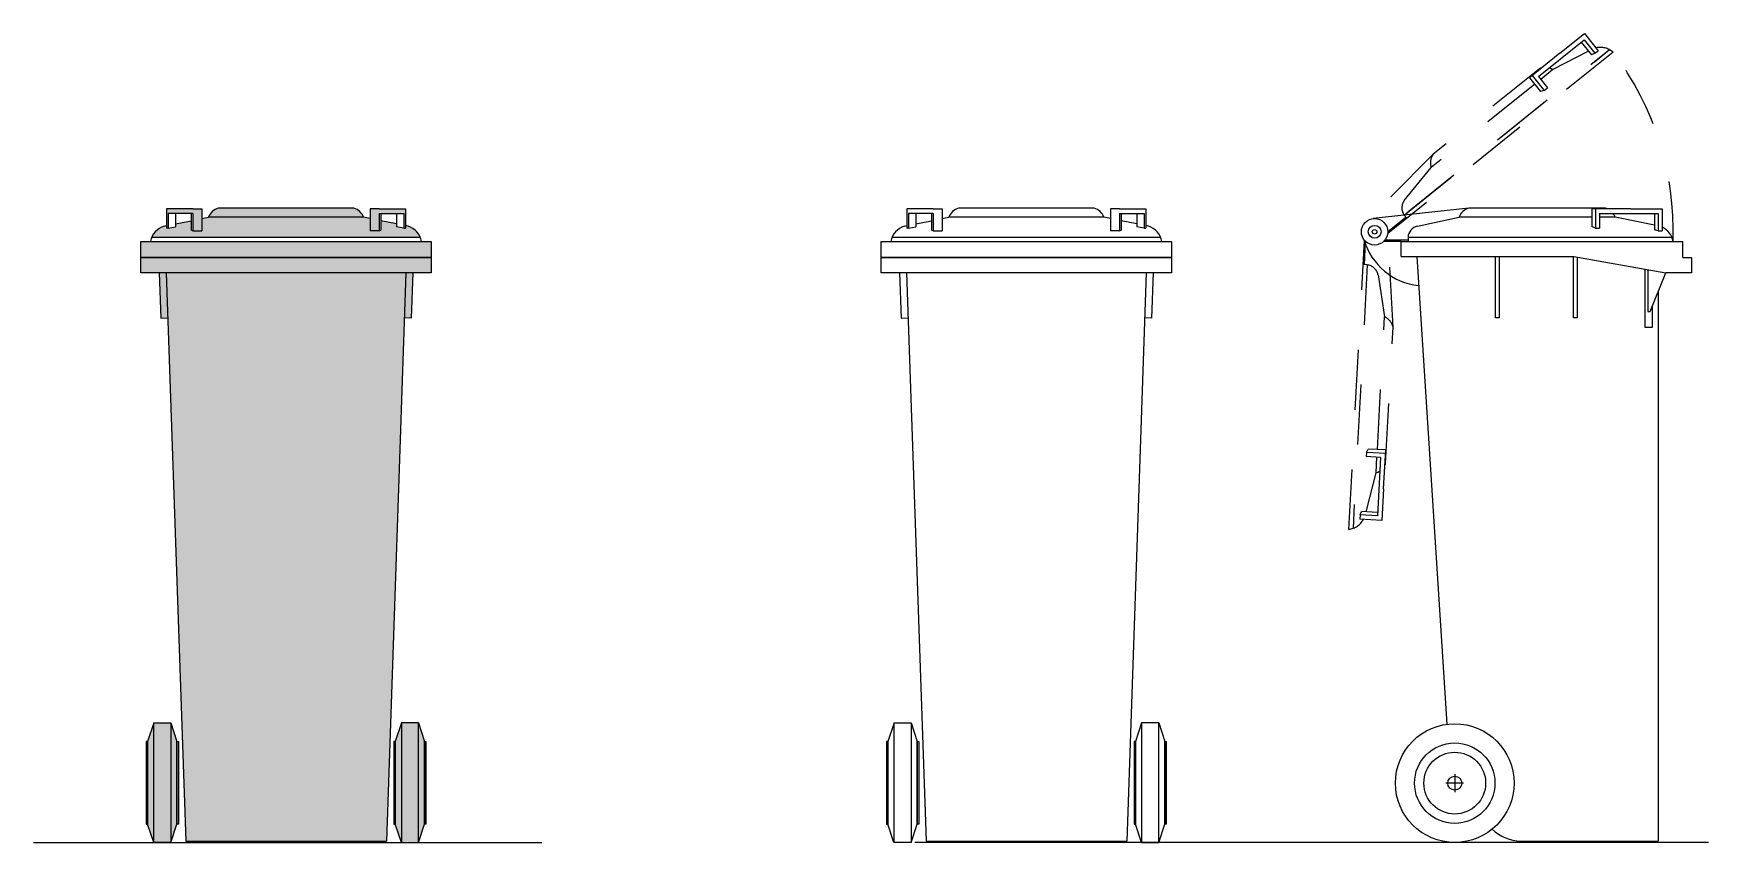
# Model space of a CAD drawing. Header units: millimetres. Extents: x 3637.28 to 3643.34, y 12895.85 to 12899.09.
# Drawn here: x 3637.278 to 3640.072, y 12895.859 to 12897.208 of the extents above; entities that cross this region are included whole.
import ezdxf

# ---------------------------------------------------------------- set-up
doc = ezdxf.new("R2010")
doc.units = ezdxf.units.MM
doc.linetypes.add('TRATTEGGIATA2', pattern=[9.525, 6.35, -3.175])
for name, color, linetype in [('2', 7, 'Continuous'), ('3', 253, 'Continuous'), ('sec1', 1, 'TRATTEGGIATA2')]:
    doc.layers.add(name, color=color, linetype=linetype)

# ---------------------------------------------------------------- blocks, each defined once
blk = doc.blocks.new('4')
at = {"layer": '2'}
for p, q in [((-2278.4943, 2504.5913), (-2278.4943, 2504.5594)), ((-2278.4506, 2504.5913), (-2278.4943, 2504.5913)), ((-2278.4943, 2504.5913), (-2278.4943, 2504.5605)), ((-2278.4506, 2504.5913), (-2278.4355, 2504.5913)), ((-2278.4355, 2504.5913), (-2278.4355, 2504.5545)), ((-2278.182, 2504.5925), (-2278.4081, 2504.5925)), ((-2278.1545, 2504.5913), (-2278.1545, 2504.5545)), ((-2278.1395, 2504.5913), (-2278.1545, 2504.5913)), ((-2278.1395, 2504.5913), (-2278.0957, 2504.5913)), ((-2278.0957, 2504.5913), (-2278.0957, 2504.5594)), ((-2278.0957, 2504.5913), (-2278.0957, 2504.5605)), ((-2278.4985, 2504.5626), (-2278.4943, 2504.5634)), ((-2278.4916, 2504.5594), (-2278.4943, 2504.5594)), ((-2278.4506, 2504.5834), (-2278.4916, 2504.5834)), ((-2278.4916, 2504.5834), (-2278.4916, 2504.5594)), ((-2278.4916, 2504.5594), (-2278.4793, 2504.5616)), ((-2278.4793, 2504.5834), (-2278.4793, 2504.5616)), ((-2278.4793, 2504.5664), (-2278.4533, 2504.5716)), ((-2278.4533, 2504.5834), (-2278.4533, 2504.5558)), ((-2278.4506, 2504.5834), (-2278.4506, 2504.5545)), ((-2278.4355, 2504.5752), (-2278.4242, 2504.5775)), ((-2278.1658, 2504.5775), (-2278.4242, 2504.5775)), ((-2278.1545, 2504.5752), (-2278.1658, 2504.5775)), ((-2278.1395, 2504.5834), (-2278.1395, 2504.5545)), ((-2278.1395, 2504.5834), (-2278.0985, 2504.5834)), ((-2278.1367, 2504.5834), (-2278.1367, 2504.5558)), ((-2278.1108, 2504.5664), (-2278.1367, 2504.5716)), ((-2278.1108, 2504.5834), (-2278.1108, 2504.5616)), ((-2278.0985, 2504.5594), (-2278.1108, 2504.5616)), ((-2278.0985, 2504.5834), (-2278.0985, 2504.5594)), ((-2278.0985, 2504.5594), (-2278.0957, 2504.5594)), ((-2278.0915, 2504.5626), (-2278.0957, 2504.5634)), ((-2278.519, 2504.544), (-2278.071, 2504.544)), ((-2278.4506, 2504.5545), (-2278.4533, 2504.5558)), ((-2278.4506, 2504.5545), (-2278.4355, 2504.5545)), ((-2278.1395, 2504.5545), (-2278.1545, 2504.5545)), ((-2278.1395, 2504.5545), (-2278.1367, 2504.5558)), ((-2278.5065, 2504.4849), (-2278.5039, 2504.4091)), ((-2278.4949, 2504.4849), (-2278.4624, 2503.5367)), ((-2278.0951, 2504.4849), (-2278.1276, 2503.5367)), ((-2278.0836, 2504.4849), (-2278.0862, 2504.4091)), ((-2278.5039, 2504.4091), (-2278.4924, 2504.4095)), ((-2278.0862, 2504.4091), (-2278.0977, 2504.4095)), ((-2278.5157, 2503.734), (-2278.5258, 2503.7032)), ((-2278.4873, 2503.734), (-2278.4772, 2503.7032)), ((-2278.1028, 2503.734), (-2278.1129, 2503.7032)), ((-2278.0743, 2503.734), (-2278.0642, 2503.7032)), ((-2278.5258, 2503.7032), (-2278.5258, 2503.5652)), ((-2278.4772, 2503.7032), (-2278.4772, 2503.5652)), ((-2278.1129, 2503.7032), (-2278.1129, 2503.5652)), ((-2278.0642, 2503.7032), (-2278.0642, 2503.5652))]:
    blk.add_line(p, q, dxfattribs=at)
for points in [[(-2278.5373, 2504.5371), (-2278.0527, 2504.5371), (-2278.0527, 2504.5101), (-2278.5373, 2504.5101)], [(-2278.5373, 2504.5101), (-2278.0527, 2504.5101), (-2278.0527, 2504.4849), (-2278.5373, 2504.4849)], [(-2278.5157, 2503.734), (-2278.4873, 2503.734), (-2278.4873, 2503.5345), (-2278.5157, 2503.5345)], [(-2278.0743, 2503.734), (-2278.1028, 2503.734), (-2278.1028, 2503.5345), (-2278.0743, 2503.5345)], [(-2278.5258, 2503.7032), (-2278.5284, 2503.7032), (-2278.5284, 2503.5652), (-2278.5258, 2503.5652)], [(-2278.4772, 2503.7032), (-2278.4746, 2503.7032), (-2278.4746, 2503.5652), (-2278.4772, 2503.5652)], [(-2278.1129, 2503.7032), (-2278.1154, 2503.7032), (-2278.1154, 2503.5652), (-2278.1129, 2503.5652)], [(-2278.0642, 2503.7032), (-2278.0617, 2503.7032), (-2278.0617, 2503.5652), (-2278.0642, 2503.5652)]]:
    blk.add_lwpolyline(points, close=True, dxfattribs=at)
for centre, radius, start, end in [((-2278.4022, 2504.5699), 0.0233, 104.5872, 161.1051), ((-2278.1878, 2504.5699), 0.0233, 18.8949, 75.4128), ((-2278.4883, 2504.5307), 0.0335, 107.8287, 168.9198), ((-2278.1018, 2504.5307), 0.0335, 11.0802, 72.1713)]:
    blk.add_arc(centre, radius, start, end, dxfattribs=at)
blk = doc.blocks.new('5')
at = {"layer": '2'}
for p, q in [((-2277.5571, 2504.5925), (-2277.7167, 2504.5751)), ((-2277.3293, 2504.5925), (-2277.5571, 2504.5925)), ((-2277.2868, 2504.5913), (-2277.3519, 2504.5913)), ((-2277.3519, 2504.5913), (-2277.3519, 2504.562)), ((-2277.346, 2504.5913), (-2277.346, 2504.5594)), ((-2277.2868, 2504.5913), (-2277.2343, 2504.5913)), ((-2277.2343, 2504.5913), (-2277.2343, 2504.5545)), ((-2277.2343, 2504.5913), (-2277.2343, 2504.5545)), ((-2277.2343, 2504.5913), (-2277.2343, 2504.5545)), ((-2277.6429, 2504.5627), (-2277.5732, 2504.5775)), ((-2277.3519, 2504.5775), (-2277.5732, 2504.5775)), ((-2277.346, 2504.5594), (-2277.3519, 2504.562)), ((-2277.346, 2504.5594), (-2277.339, 2504.5594)), ((-2277.339, 2504.5834), (-2277.2413, 2504.5834)), ((-2277.339, 2504.5834), (-2277.339, 2504.5594)), ((-2277.3132, 2504.5775), (-2277.339, 2504.5775)), ((-2277.2472, 2504.5642), (-2277.3132, 2504.5775)), ((-2277.2472, 2504.5834), (-2277.2472, 2504.5564)), ((-2277.2413, 2504.5545), (-2277.2472, 2504.5564)), ((-2277.2413, 2504.5834), (-2277.2413, 2504.5545)), ((-2277.67, 2504.5371), (-2277.6989, 2504.5371)), ((-2277.6584, 2504.539), (-2277.6972, 2504.539)), ((-2277.67, 2504.5371), (-2277.2001, 2504.5371)), ((-2277.67, 2504.5116), (-2277.67, 2504.5371)), ((-2277.6584, 2504.544), (-2277.2184, 2504.544)), ((-2277.6584, 2504.544), (-2277.6584, 2504.5371)), ((-2277.6518, 2504.544), (-2277.2184, 2504.544)), ((-2277.2413, 2504.5545), (-2277.2343, 2504.5545)), ((-2277.2001, 2504.5101), (-2277.2001, 2504.5371)), ((-2277.67, 2504.5116), (-2277.3819, 2504.5116)), ((-2277.6438, 2504.5116), (-2277.5938, 2503.7317)), ((-2277.3819, 2504.5116), (-2277.2282, 2504.4849)), ((-2277.2001, 2504.5101), (-2277.1855, 2504.5101)), ((-2277.1855, 2504.5101), (-2277.1855, 2504.4849)), ((-2277.2584, 2504.4901), (-2277.2584, 2504.4204)), ((-2277.2547, 2504.4204), (-2277.2282, 2504.4849)), ((-2277.1855, 2504.4849), (-2277.2282, 2504.4849)), ((-2277.2415, 2504.4527), (-2277.2415, 2503.5367)), ((-2277.2584, 2504.4204), (-2277.2547, 2504.4204)), ((-2277.5805, 2503.6483), (-2277.5805, 2503.6187)), ((-2277.5657, 2503.6335), (-2277.5953, 2503.6335))]:
    blk.add_line(p, q, dxfattribs=at)
blk.add_lwpolyline([(-2277.5126, 2504.5116), (-2277.5066, 2504.5116), (-2277.5066, 2504.4097), (-2277.5126, 2504.4097)], close=True, dxfattribs=at)
for points in [[(-2277.3762, 2504.5106), (-2277.3762, 2504.4097), (-2277.3822, 2504.4097), (-2277.3822, 2504.5116), (-2277.3819, 2504.5116)], [(-2277.2512, 2504.429), (-2277.2512, 2504.3933), (-2277.2631, 2504.3933), (-2277.2631, 2504.4909)]]:
    blk.add_lwpolyline(points, dxfattribs=at)
for centre, radius in [((-2277.7142, 2504.5531), 0.0221), ((-2277.7142, 2504.5531), 0.0107), ((-2277.7142, 2504.5531), 0.00377), ((-2277.5805, 2503.6335), 0.099), ((-2277.5805, 2503.6335), 0.0671), ((-2277.5805, 2503.6335), 0.0515), ((-2277.5805, 2503.6335), 0.0117)]:
    blk.add_circle(centre, radius, dxfattribs=at)
for centre, radius, start, end in [((-2277.5512, 2504.5699), 0.0233, 104.5872, 161.1051), ((-2277.3352, 2504.5699), 0.0233, 66.7941, 75.4128), ((-2277.6375, 2504.5424), 0.021, 104.8569, 175.7038), ((-2277.3352, 2504.5699), 0.0233, 18.8949, 35.371), ((-2277.2491, 2504.5307), 0.0335, 11.0802, 63.7145), ((-2277.6291, 2504.5697), 0.1071, 196.3055, 263.7606), ((-2277.4685, 2503.609), 0.0723, 226.5515, 268.7304)]:
    blk.add_arc(centre, radius, start, end, dxfattribs=at)
at = {"layer": 'sec1', "ltscale": 0.002}
for p, q in [((-2277.441, 2504.812), (-2277.3648, 2504.8733)), ((-2277.4053, 2504.8509), (-2277.3643, 2504.8838)), ((-2277.3694, 2504.8696), (-2277.3525, 2504.8485)), ((-2277.3648, 2504.8733), (-2277.3467, 2504.8508)), ((-2277.3643, 2504.8838), (-2277.3413, 2504.8551)), ((-2277.3643, 2504.8838), (-2277.3413, 2504.8551)), ((-2277.3643, 2504.8838), (-2277.3413, 2504.8551)), ((-2277.3163, 2504.8529), (-2277.6923, 2504.5502)), ((-2277.665, 2504.581), (-2277.3223, 2504.8569)), ((-2277.6598, 2504.5852), (-2277.3223, 2504.8569)), ((-2277.4053, 2504.8509), (-2277.4559, 2504.8101)), ((-2277.3574, 2504.8546), (-2277.4171, 2504.8236)), ((-2277.3467, 2504.8508), (-2277.3525, 2504.8485)), ((-2277.3467, 2504.8508), (-2277.3413, 2504.8551)), ((-2277.4391, 2504.8251), (-2277.6165, 2504.6823)), ((-2277.4559, 2504.8101), (-2277.4375, 2504.7872)), ((-2277.4513, 2504.8138), (-2277.4313, 2504.7889)), ((-2277.441, 2504.812), (-2277.4259, 2504.7932)), ((-2277.4171, 2504.8236), (-2277.4372, 2504.8073)), ((-2277.4472, 2504.7993), (-2277.6197, 2504.6605)), ((-2277.4313, 2504.7889), (-2277.4375, 2504.7872)), ((-2277.4313, 2504.7889), (-2277.4259, 2504.7932)), ((-2277.6165, 2504.6823), (-2277.7299, 2504.5687)), ((-2277.6647, 2504.6053), (-2277.6197, 2504.6605)), ((-2277.6619, 2504.5771), (-2277.6921, 2504.5528)), ((-2277.665, 2504.581), (-2277.6607, 2504.5756)), ((-2277.7572, 2504.0567), (-2277.731, 2504.5387)), ((-2277.7313, 2504.4982), (-2277.7292, 2504.5368)), ((-2277.6834, 2504.3941), (-2277.6921, 2504.5544)), ((-2277.7264, 2504.4979), (-2277.7502, 2504.0585)), ((-2277.7264, 2504.4979), (-2277.7332, 2504.4983)), ((-2277.7085, 2504.4813), (-2277.6975, 2504.411)), ((-2277.7095, 2504.19), (-2277.6975, 2504.411)), ((-2277.6958, 2504.1666), (-2277.6834, 2504.3941)), ((-2277.7279, 2504.1851), (-2277.7283, 2504.1781)), ((-2277.7043, 2504.1768), (-2277.7283, 2504.1781)), ((-2277.7279, 2504.1851), (-2277.725, 2504.1908)), ((-2277.696, 2504.1833), (-2277.7279, 2504.1851)), ((-2277.6957, 2504.1892), (-2277.725, 2504.1908)), ((-2277.7116, 2504.1513), (-2277.7102, 2504.1771)), ((-2277.7043, 2504.1768), (-2277.7096, 2504.0792)), ((-2277.6992, 2504.1243), (-2277.6957, 2504.1892)), ((-2277.7284, 2504.0861), (-2277.7116, 2504.1513)), ((-2277.6992, 2504.1243), (-2277.702, 2504.0718)), ((-2277.7384, 2504.0808), (-2277.7362, 2504.0865)), ((-2277.7092, 2504.0851), (-2277.7362, 2504.0865)), ((-2277.7384, 2504.0808), (-2277.7388, 2504.0738)), ((-2277.702, 2504.0718), (-2277.7388, 2504.0738)), ((-2277.702, 2504.0718), (-2277.7388, 2504.0738)), ((-2277.702, 2504.0718), (-2277.7388, 2504.0738)), ((-2277.7096, 2504.0792), (-2277.7384, 2504.0808))]:
    blk.add_line(p, q, dxfattribs=at)
for centre, radius, start, end in [((-2277.3379, 2504.8272), 0.0335, 49.9118, 102.5461), ((-2277.7142, 2504.5531), 0.4982, 358.1596, 36.9912), ((-2277.4295, 2504.8039), 0.0233, 105.6257, 114.2444), ((-2277.4295, 2504.8039), 0.0233, 57.7265, 74.2026), ((-2277.5978, 2504.6684), 0.0233, 143.4188, 199.9367), ((-2277.6477, 2504.5929), 0.021, 143.6885, 214.5354), ((-2277.7291, 2504.4771), 0.021, 11.755, 82.6019), ((-2277.7062, 2504.3894), 0.0233, 11.4853, 68.0032), ((-2277.7179, 2504.1737), 0.0233, 333.6922, 342.3109), ((-2277.7179, 2504.1737), 0.0233, 285.793, 302.2691), ((-2277.7618, 2504.0899), 0.0335, 277.9783, 330.6126)]:
    blk.add_arc(centre, radius, start, end, dxfattribs=at)
blk = doc.blocks.new('6')
at = {"layer": '3', "true_color": 0x306222}
h = blk.add_hatch(color=89, dxfattribs=at)
h.dxf.hatch_style = 1
h.paths.add_polyline_path([(-2276.1329, 2504.5101), (-2276.6175, 2504.5101), (-2276.6175, 2504.4849), (-2276.1329, 2504.4849)])
h.paths.add_polyline_path([(-2276.1329, 2504.5371), (-2276.6175, 2504.5371), (-2276.6175, 2504.5101), (-2276.1329, 2504.5101)])
h.paths.add_polyline_path([(-2276.1717, 2504.5626), (-2276.1759, 2504.5634), (-2276.1759, 2504.5605), (-2276.1759, 2504.5594), (-2276.1786, 2504.5594), (-2276.1909, 2504.5616), (-2276.1909, 2504.5664), (-2276.2169, 2504.5716), (-2276.2169, 2504.5558), (-2276.2196, 2504.5545), (-2276.2347, 2504.5545), (-2276.2347, 2504.5752), (-2276.246, 2504.5775), (-2276.5044, 2504.5775), (-2276.5157, 2504.5752), (-2276.5157, 2504.5545), (-2276.5307, 2504.5545), (-2276.5335, 2504.5558), (-2276.5335, 2504.5716), (-2276.5594, 2504.5664), (-2276.5594, 2504.5616), (-2276.5717, 2504.5594), (-2276.5745, 2504.5594), (-2276.5745, 2504.5634), (-2276.5787, 2504.5626, 0.215982), (-2276.5992, 2504.544), (-2276.1512, 2504.544, 0.215982)])
h.paths.add_polyline_path([(-2276.2621, 2504.5925), (-2276.4882, 2504.5925, 0.251729), (-2276.5044, 2504.5775), (-2276.246, 2504.5775, 0.251729)])
h.paths.add_polyline_path([(-2276.1637, 2504.4849), (-2276.1753, 2504.4849), (-2276.1778, 2504.4095), (-2276.1663, 2504.4091)])
h.paths.add_polyline_path([(-2276.5751, 2504.4849), (-2276.5866, 2504.4849), (-2276.584, 2504.4091), (-2276.5725, 2504.4095)])
h.paths.add_polyline_path([(-2276.5157, 2504.5913), (-2276.5307, 2504.5913), (-2276.5745, 2504.5913), (-2276.5745, 2504.5605), (-2276.5745, 2504.5594), (-2276.5717, 2504.5594), (-2276.5717, 2504.5834), (-2276.5307, 2504.5834), (-2276.5307, 2504.5545), (-2276.5157, 2504.5545), (-2276.5157, 2504.5752)])
h.paths.add_polyline_path([(-2276.1759, 2504.5913), (-2276.2196, 2504.5913), (-2276.2347, 2504.5913), (-2276.2347, 2504.5545), (-2276.2196, 2504.5545), (-2276.2196, 2504.5834), (-2276.1786, 2504.5834), (-2276.1786, 2504.5594), (-2276.1759, 2504.5594), (-2276.1759, 2504.5605), (-2276.1759, 2504.5634)])
h = blk.add_hatch(color=89, dxfattribs=at)
h.dxf.hatch_style = 1
h.paths.add_polyline_path([(-2276.1753, 2504.4849), (-2276.5751, 2504.4849), (-2276.5426, 2503.5367), (-2276.2078, 2503.5367)])
at = {"layer": '3', "true_color": 0x636363}
h = blk.add_hatch(color=251, dxfattribs=at)
h.dxf.hatch_style = 1
h.paths.add_polyline_path([(-2276.5959, 2503.734), (-2276.606, 2503.7032), (-2276.606, 2503.5652), (-2276.5959, 2503.5345)])
h.paths.add_polyline_path([(-2276.5573, 2503.7032), (-2276.5674, 2503.734), (-2276.5674, 2503.5345), (-2276.5573, 2503.5652)])
at = {"layer": '3', "true_color": 0x474747}
h = blk.add_hatch(color=49, dxfattribs=at)
h.dxf.hatch_style = 1
h.paths.add_polyline_path([(-2276.5674, 2503.734), (-2276.5959, 2503.734), (-2276.5959, 2503.5345), (-2276.5674, 2503.5345)])
at = {"layer": '3', "true_color": 0x636363}
h = blk.add_hatch(color=251, dxfattribs=at)
h.dxf.hatch_style = 1
h.paths.add_polyline_path([(-2276.1829, 2503.734), (-2276.193, 2503.7032), (-2276.193, 2503.5652), (-2276.1829, 2503.5345)])
h.paths.add_polyline_path([(-2276.1444, 2503.7032), (-2276.1545, 2503.734), (-2276.1545, 2503.5345), (-2276.1444, 2503.5652)])
at = {"layer": '3', "true_color": 0x474747}
h = blk.add_hatch(color=49, dxfattribs=at)
h.dxf.hatch_style = 1
h.paths.add_polyline_path([(-2276.1545, 2503.734), (-2276.1829, 2503.734), (-2276.1829, 2503.5345), (-2276.1545, 2503.5345)])
at = {"layer": '2'}
for p, q in [((-2276.5745, 2504.5913), (-2276.5745, 2504.5594)), ((-2276.5307, 2504.5913), (-2276.5745, 2504.5913)), ((-2276.5745, 2504.5913), (-2276.5745, 2504.5605)), ((-2276.5307, 2504.5913), (-2276.5157, 2504.5913)), ((-2276.5157, 2504.5913), (-2276.5157, 2504.5545)), ((-2276.2621, 2504.5925), (-2276.4882, 2504.5925)), ((-2276.2347, 2504.5913), (-2276.2347, 2504.5545)), ((-2276.2196, 2504.5913), (-2276.2347, 2504.5913)), ((-2276.2196, 2504.5913), (-2276.1759, 2504.5913)), ((-2276.1759, 2504.5913), (-2276.1759, 2504.5594)), ((-2276.1759, 2504.5913), (-2276.1759, 2504.5605)), ((-2276.5787, 2504.5626), (-2276.5745, 2504.5634)), ((-2276.5717, 2504.5594), (-2276.5745, 2504.5594)), ((-2276.5307, 2504.5834), (-2276.5717, 2504.5834)), ((-2276.5717, 2504.5834), (-2276.5717, 2504.5594)), ((-2276.5717, 2504.5594), (-2276.5594, 2504.5616)), ((-2276.5594, 2504.5834), (-2276.5594, 2504.5616)), ((-2276.5594, 2504.5664), (-2276.5335, 2504.5716)), ((-2276.5335, 2504.5834), (-2276.5335, 2504.5558)), ((-2276.5307, 2504.5834), (-2276.5307, 2504.5545)), ((-2276.5157, 2504.5752), (-2276.5044, 2504.5775)), ((-2276.246, 2504.5775), (-2276.5044, 2504.5775)), ((-2276.2347, 2504.5752), (-2276.246, 2504.5775)), ((-2276.2196, 2504.5834), (-2276.2196, 2504.5545)), ((-2276.2196, 2504.5834), (-2276.1786, 2504.5834)), ((-2276.2169, 2504.5834), (-2276.2169, 2504.5558)), ((-2276.1909, 2504.5664), (-2276.2169, 2504.5716)), ((-2276.1909, 2504.5834), (-2276.1909, 2504.5616)), ((-2276.1786, 2504.5594), (-2276.1909, 2504.5616)), ((-2276.1786, 2504.5834), (-2276.1786, 2504.5594)), ((-2276.1786, 2504.5594), (-2276.1759, 2504.5594)), ((-2276.1717, 2504.5626), (-2276.1759, 2504.5634)), ((-2276.5992, 2504.544), (-2276.1512, 2504.544)), ((-2276.5307, 2504.5545), (-2276.5335, 2504.5558)), ((-2276.5307, 2504.5545), (-2276.5157, 2504.5545)), ((-2276.2196, 2504.5545), (-2276.2347, 2504.5545)), ((-2276.2196, 2504.5545), (-2276.2169, 2504.5558)), ((-2276.5866, 2504.4849), (-2276.584, 2504.4091)), ((-2276.5751, 2504.4849), (-2276.5426, 2503.5367)), ((-2276.1753, 2504.4849), (-2276.2078, 2503.5367)), ((-2276.1637, 2504.4849), (-2276.1663, 2504.4091)), ((-2276.584, 2504.4091), (-2276.5725, 2504.4095)), ((-2276.1663, 2504.4091), (-2276.1778, 2504.4095)), ((-2276.5959, 2503.734), (-2276.606, 2503.7032)), ((-2276.5674, 2503.734), (-2276.5573, 2503.7032)), ((-2276.1829, 2503.734), (-2276.193, 2503.7032)), ((-2276.1545, 2503.734), (-2276.1444, 2503.7032)), ((-2276.606, 2503.7032), (-2276.606, 2503.5652)), ((-2276.5573, 2503.7032), (-2276.5573, 2503.5652)), ((-2276.193, 2503.7032), (-2276.193, 2503.5652)), ((-2276.1444, 2503.7032), (-2276.1444, 2503.5652)), ((-2276.5959, 2503.5345), (-2276.606, 2503.5652)), ((-2276.5674, 2503.5345), (-2276.5573, 2503.5652)), ((-2276.1829, 2503.5345), (-2276.193, 2503.5652)), ((-2276.1545, 2503.5345), (-2276.1444, 2503.5652)), ((-2276.5426, 2503.5367), (-2276.2078, 2503.5367))]:
    blk.add_line(p, q, dxfattribs=at)
for points in [[(-2276.6175, 2504.5371), (-2276.1329, 2504.5371), (-2276.1329, 2504.5101), (-2276.6175, 2504.5101)], [(-2276.6175, 2504.5101), (-2276.1329, 2504.5101), (-2276.1329, 2504.4849), (-2276.6175, 2504.4849)], [(-2276.5959, 2503.734), (-2276.5674, 2503.734), (-2276.5674, 2503.5345), (-2276.5959, 2503.5345)], [(-2276.1545, 2503.734), (-2276.1829, 2503.734), (-2276.1829, 2503.5345), (-2276.1545, 2503.5345)], [(-2276.606, 2503.7032), (-2276.6085, 2503.7032), (-2276.6085, 2503.5652), (-2276.606, 2503.5652)], [(-2276.5573, 2503.7032), (-2276.5548, 2503.7032), (-2276.5548, 2503.5652), (-2276.5573, 2503.5652)], [(-2276.193, 2503.7032), (-2276.1956, 2503.7032), (-2276.1956, 2503.5652), (-2276.193, 2503.5652)], [(-2276.1444, 2503.7032), (-2276.1418, 2503.7032), (-2276.1418, 2503.5652), (-2276.1444, 2503.5652)]]:
    blk.add_lwpolyline(points, close=True, dxfattribs=at)
for centre, radius, start, end in [((-2276.4824, 2504.5699), 0.0233, 104.5872, 161.1051), ((-2276.268, 2504.5699), 0.0233, 18.8949, 75.4128), ((-2276.5684, 2504.5307), 0.0335, 107.8287, 168.9198), ((-2276.1819, 2504.5307), 0.0335, 11.0802, 72.1713)]:
    blk.add_arc(centre, radius, start, end, dxfattribs=at)

msp = doc.modelspace()

# ---------------------------------------------------------------- linework, layer by layer
msp.add_line((3640.0717, 12895.8586), (3638.748, 12895.8586))
at = {"layer": '2'}
for p, q in [((3638.7132, 12895.8586), (3638.7031, 12895.8893)), ((3638.7417, 12895.8586), (3638.7518, 12895.8893)), ((3639.1262, 12895.8586), (3639.1161, 12895.8893)), ((3639.1547, 12895.8586), (3639.1647, 12895.8893)), ((3637.278, 12895.8586), (3638.1259, 12895.8586)), ((3638.7666, 12895.8608), (3639.1013, 12895.8608)), ((3639.7589, 12895.8608), (3639.9875, 12895.8608))]:
    msp.add_line(p, q, dxfattribs=at)

# ---------------------------------------------------------------- block references
for name, p in [('5', (5917.229, 10392.3241)), ('6', (5914.0744, 10392.3241)), ('4', (5917.229, 10392.3241))]:
    msp.add_blockref(name, p)

doc.saveas('drawing.dxf')
